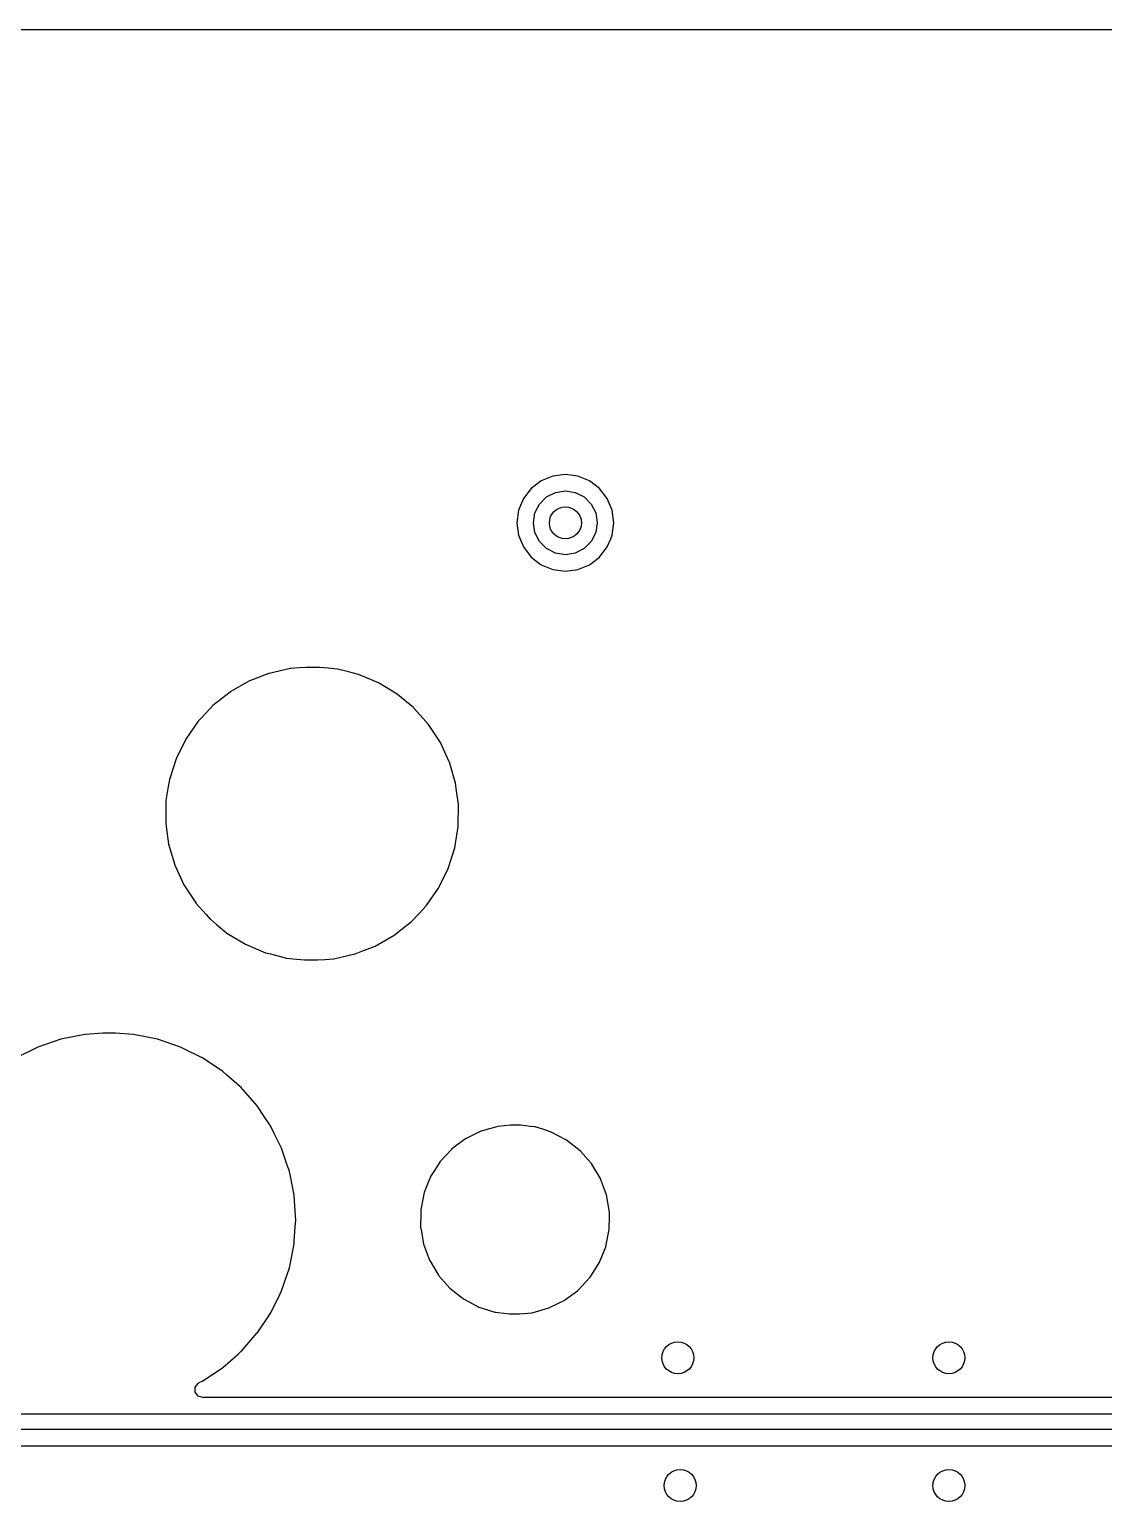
# Model space of a CAD drawing. Extents: x 0.6 to 14.8, y -5.2 to -0.6.
# Drawn here: x 1.271 to 1.801, y -1.319 to -0.594 of the extents above; entities that cross this region are included whole.
import ezdxf

# ---------------------------------------------------------------- set-up
doc = ezdxf.new("R2010")
doc.units = 0
doc.header["$MEASUREMENT"] = 0
doc.layers.add('BLACK', color=7, linetype='CONTINUOUS')

msp = doc.modelspace()

# ---------------------------------------------------------------- linework, layer by layer
at = {"layer": 'BLACK', "linetype": 'CONTINUOUS'}
for p, q in [((1.13901, -0.593524), (2.79455, -0.593524)), ((1.52351, -0.815963), (1.51857, -0.819753)), ((1.52926, -0.813581), (1.52351, -0.815963)), ((1.53543, -0.812768), (1.52926, -0.813581)), ((1.5416, -0.813581), (1.53543, -0.812768)), ((1.54736, -0.815963), (1.5416, -0.813581)), ((1.55229, -0.819753), (1.54736, -0.815963)), ((1.51478, -0.824691), (1.5124, -0.830442)), ((1.51857, -0.819753), (1.51478, -0.824691)), ((1.52269, -0.827358), (1.52618, -0.823874)), ((1.52618, -0.823874), (1.53057, -0.821637)), ((1.53057, -0.821637), (1.53543, -0.820866)), ((1.53543, -0.820866), (1.5403, -0.821637)), ((1.5403, -0.821637), (1.54469, -0.823874)), ((1.54469, -0.823874), (1.54817, -0.827358)), ((1.55608, -0.824691), (1.55229, -0.819753)), ((1.55847, -0.830442), (1.55608, -0.824691)), ((1.5124, -0.830442), (1.51159, -0.836614)), ((1.51969, -0.836614), (1.52046, -0.831748)), ((1.52046, -0.831748), (1.52269, -0.827358)), ((1.54817, -0.827358), (1.55041, -0.831748)), ((1.55041, -0.831748), (1.55118, -0.836614)), ((1.55928, -0.836614), (1.55847, -0.830442)), ((1.51159, -0.836614), (1.5124, -0.842786)), ((1.52046, -0.841481), (1.51969, -0.836614)), ((1.55118, -0.836614), (1.55041, -0.841481)), ((1.55847, -0.842786), (1.55928, -0.836614)), ((1.5124, -0.842786), (1.51478, -0.848537)), ((1.51478, -0.848537), (1.51857, -0.853476)), ((1.52269, -0.845871), (1.52046, -0.841481)), ((1.52618, -0.849355), (1.52269, -0.845871)), ((1.54817, -0.845871), (1.54469, -0.849355)), ((1.55041, -0.841481), (1.54817, -0.845871)), ((1.55229, -0.853476), (1.55608, -0.848537)), ((1.55608, -0.848537), (1.55777, -0.844469)), ((1.55777, -0.844469), (1.55847, -0.842786)), ((1.51857, -0.853476), (1.52351, -0.857265)), ((1.53057, -0.851591), (1.52618, -0.849355)), ((1.53543, -0.852362), (1.53057, -0.851591)), ((1.5403, -0.851591), (1.53543, -0.852362)), ((1.54469, -0.849355), (1.5403, -0.851591)), ((1.54736, -0.857265), (1.55229, -0.853476)), ((1.52351, -0.857265), (1.52926, -0.859647)), ((1.52926, -0.859647), (1.53543, -0.86046)), ((1.53543, -0.86046), (1.5416, -0.859647)), ((1.5416, -0.859647), (1.54736, -0.857265)), ((1.38802, -0.911387), (1.37952, -0.914692)), ((1.38937, -0.910863), (1.38802, -0.911387)), ((1.3895, -0.91081), (1.38937, -0.910863)), ((1.38937, -0.910863), (1.38937, -0.910863)), ((1.39995, -0.908446), (1.3895, -0.91081)), ((1.40009, -0.908436), (1.39995, -0.908446)), ((1.40434, -0.90812), (1.40009, -0.908435)), ((1.40009, -0.908435), (1.40009, -0.908436)), ((1.40791, -0.907854), (1.40434, -0.90812)), ((1.41428, -0.907854), (1.40791, -0.907854)), ((1.41862, -0.908291), (1.41428, -0.907854)), ((1.42304, -0.908736), (1.41862, -0.908291)), ((1.42318, -0.90875), (1.42304, -0.908736)), ((1.42304, -0.908736), (1.42304, -0.908736)), ((1.42858, -0.910122), (1.42318, -0.90875)), ((1.4311, -0.910761), (1.42858, -0.910122)), ((1.43356, -0.911387), (1.4311, -0.910761)), ((1.44344, -0.915529), (1.43356, -0.911387)), ((1.37022, -0.920008), (1.36181, -0.926639)), ((1.37034, -0.919936), (1.37022, -0.920008)), ((1.37171, -0.919157), (1.37034, -0.919936)), ((1.37952, -0.914692), (1.37171, -0.919157)), ((1.4526, -0.921086), (1.44344, -0.915529)), ((1.45271, -0.921179), (1.4526, -0.921086)), ((1.46072, -0.927843), (1.45271, -0.921179)), ((1.36048, -0.928043), (1.35613, -0.932667)), ((1.36181, -0.926639), (1.36048, -0.928043)), ((1.46083, -0.927935), (1.46072, -0.927843)), ((1.46093, -0.928043), (1.46083, -0.927935)), ((1.46674, -0.93456), (1.46093, -0.928043)), ((1.46093, -0.928043), (1.46093, -0.928043)), ((1.35447, -0.934441), (1.34836, -0.943242)), ((1.35613, -0.932667), (1.35447, -0.934441)), ((1.46796, -0.935927), (1.46674, -0.93456)), ((1.47384, -0.944885), (1.46796, -0.935927)), ((1.34836, -0.943242), (1.34362, -0.952849)), ((1.47606, -0.949715), (1.47384, -0.944885)), ((1.47826, -0.954481), (1.47606, -0.949715)), ((1.34362, -0.952849), (1.34036, -0.963051)), ((1.47832, -0.954612), (1.47826, -0.954481)), ((1.48132, -0.964896), (1.47832, -0.954612)), ((1.34036, -0.963051), (1.33962, -0.967569)), ((1.33962, -0.967569), (1.33866, -0.97348)), ((1.48185, -0.968772), (1.48132, -0.964896)), ((1.48274, -0.975366), (1.48185, -0.968772)), ((1.33864, -0.973623), (1.3385, -0.984333)), ((1.33866, -0.97348), (1.33864, -0.973623)), ((1.48263, -0.986008), (1.48276, -0.975654)), ((1.48276, -0.975509), (1.48274, -0.975366)), ((1.48276, -0.975654), (1.48276, -0.975509)), ((1.48276, -0.975654), (1.48276, -0.975654)), ((1.3385, -0.984333), (1.33852, -0.984476)), ((1.33852, -0.984476), (1.33875, -0.98622)), ((1.33852, -0.984476), (1.33852, -0.984476)), ((1.33875, -0.98622), (1.33994, -0.994947)), ((1.4809, -0.996792), (1.48262, -0.98622)), ((1.48262, -0.98622), (1.48263, -0.986008)), ((1.33994, -0.994947), (1.34294, -1.00523)), ((1.47764, -1.00699), (1.4809, -0.996792)), ((1.34294, -1.00523), (1.343, -1.00536)), ((1.343, -1.00536), (1.343, -1.00536)), ((1.343, -1.00536), (1.34415, -1.00785)), ((1.34415, -1.00785), (1.34742, -1.01496)), ((1.4729, -1.0166), (1.47764, -1.00699)), ((1.34742, -1.01496), (1.3533, -1.02392)), ((1.46679, -1.0254), (1.4729, -1.0166)), ((1.3533, -1.02392), (1.35339, -1.02402)), ((1.35339, -1.02402), (1.35339, -1.02402)), ((1.35339, -1.02402), (1.35844, -1.02968)), ((1.35844, -1.02968), (1.36043, -1.03191)), ((1.45945, -1.0332), (1.46332, -1.0291)), ((1.46332, -1.0291), (1.46669, -1.02551)), ((1.46669, -1.02551), (1.46679, -1.0254)), ((1.46669, -1.02551), (1.46669, -1.02551)), ((1.36043, -1.03191), (1.36054, -1.032)), ((1.36054, -1.032), (1.36054, -1.032)), ((1.36054, -1.032), (1.36362, -1.03456)), ((1.36362, -1.03456), (1.36866, -1.03876)), ((1.45116, -1.03975), (1.45585, -1.03605)), ((1.45585, -1.03605), (1.45945, -1.0332)), ((1.36866, -1.03876), (1.37782, -1.04431)), ((1.37782, -1.04431), (1.3877, -1.04846)), ((1.44174, -1.04515), (1.45104, -1.03984)), ((1.45104, -1.03984), (1.45116, -1.03975)), ((1.3877, -1.04846), (1.38784, -1.04849)), ((1.38784, -1.04849), (1.38784, -1.04849)), ((1.38784, -1.04849), (1.3901, -1.04906)), ((1.3901, -1.04906), (1.39808, -1.05109)), ((1.39808, -1.05109), (1.39822, -1.05111)), ((1.39822, -1.05111), (1.39822, -1.05111)), ((1.39822, -1.05111), (1.40121, -1.05141)), ((1.40121, -1.05141), (1.40698, -1.05199)), ((1.41335, -1.05199), (1.41692, -1.05172)), ((1.41692, -1.05172), (1.42117, -1.05141)), ((1.42117, -1.05141), (1.42131, -1.0514)), ((1.42117, -1.05141), (1.42117, -1.05141)), ((1.42131, -1.0514), (1.43176, -1.04903)), ((1.43176, -1.04903), (1.43189, -1.04898)), ((1.43189, -1.04898), (1.43508, -1.04774)), ((1.43508, -1.04774), (1.44174, -1.04515)), ((1.40698, -1.05199), (1.41335, -1.05199)), ((1.27544, -1.09497), (1.27445, -1.09546)), ((1.28683, -1.09111), (1.27544, -1.09497)), ((1.29863, -1.08876), (1.28683, -1.09111)), ((1.29876, -1.08875), (1.29863, -1.08876)), ((1.30756, -1.08817), (1.29876, -1.08875)), ((1.29876, -1.08875), (1.29876, -1.08875)), ((1.30763, -1.08817), (1.30756, -1.08817)), ((1.30756, -1.08817), (1.30756, -1.08817)), ((1.31363, -1.08817), (1.30763, -1.08817)), ((1.3137, -1.08817), (1.31363, -1.08817)), ((1.3225, -1.08875), (1.3137, -1.08817)), ((1.3137, -1.08817), (1.3137, -1.08817)), ((1.32263, -1.08876), (1.3225, -1.08875)), ((1.3225, -1.08875), (1.3225, -1.08875)), ((1.33443, -1.09111), (1.32263, -1.08876)), ((1.34582, -1.09497), (1.33443, -1.09111)), ((1.34681, -1.09546), (1.34582, -1.09497)), ((1.27445, -1.09546), (1.26477, -1.10023)), ((1.35649, -1.10023), (1.34681, -1.09546)), ((1.3566, -1.10029), (1.35649, -1.10023)), ((1.35649, -1.10023), (1.35649, -1.10023)), ((1.3666, -1.10697), (1.3566, -1.10029)), ((1.36865, -1.10877), (1.3666, -1.10697)), ((1.37465, -1.11403), (1.36865, -1.10877)), ((1.37565, -1.1149), (1.37465, -1.11403)), ((1.38358, -1.12395), (1.37565, -1.1149)), ((1.38709, -1.1292), (1.38358, -1.12395)), ((1.38976, -1.1332), (1.38709, -1.1292)), ((1.39026, -1.13395), (1.38976, -1.1332)), ((1.39032, -1.13406), (1.39026, -1.13395)), ((1.39201, -1.1375), (1.39032, -1.13406)), ((1.39032, -1.13406), (1.39032, -1.13406)), ((1.39558, -1.14473), (1.39201, -1.1375)), ((1.49185, -1.13736), (1.48624, -1.14012)), ((1.49374, -1.13643), (1.49185, -1.13736)), ((1.4939, -1.13635), (1.49374, -1.13643)), ((1.49374, -1.13643), (1.49374, -1.13643)), ((1.50212, -1.13403), (1.4939, -1.13635)), ((1.50846, -1.13345), (1.50212, -1.13403)), ((1.5134, -1.13345), (1.50846, -1.13345)), ((1.51832, -1.13403), (1.5134, -1.13345)), ((1.52016, -1.13424), (1.51832, -1.13403)), ((1.52033, -1.13427), (1.52016, -1.13424)), ((1.52016, -1.13424), (1.52016, -1.13424)), ((1.52051, -1.13432), (1.52033, -1.13427)), ((1.52525, -1.13579), (1.52051, -1.13432)), ((1.52051, -1.13432), (1.52051, -1.13432)), ((1.52849, -1.1368), (1.52525, -1.13579)), ((1.53605, -1.14078), (1.52849, -1.1368)), ((1.39826, -1.15264), (1.39558, -1.14473)), ((1.47928, -1.14537), (1.47398, -1.15109)), ((1.4794, -1.14523), (1.47928, -1.14537)), ((1.47928, -1.14537), (1.47928, -1.14537)), ((1.48004, -1.14476), (1.4794, -1.14523)), ((1.48258, -1.14286), (1.48004, -1.14476)), ((1.48624, -1.14012), (1.48258, -1.14286)), ((1.54276, -1.14606), (1.53605, -1.14078)), ((1.54288, -1.1462), (1.54276, -1.14606)), ((1.39918, -1.15533), (1.39826, -1.15264)), ((1.4735, -1.15166), (1.47061, -1.15625)), ((1.4736, -1.15151), (1.4735, -1.15166)), ((1.4735, -1.15166), (1.4735, -1.15166)), ((1.47398, -1.15109), (1.4736, -1.15151)), ((1.54795, -1.15199), (1.54288, -1.1462)), ((1.54288, -1.1462), (1.54288, -1.1462)), ((1.54839, -1.15249), (1.54795, -1.15199)), ((1.54848, -1.15264), (1.54839, -1.15249)), ((1.55267, -1.15967), (1.54848, -1.15264)), ((1.54848, -1.15264), (1.54848, -1.15264)), ((1.39945, -1.15612), (1.39918, -1.15533)), ((1.39947, -1.15625), (1.39945, -1.15612)), ((1.39993, -1.15858), (1.39947, -1.15625)), ((1.39947, -1.15625), (1.39947, -1.15625)), ((1.40179, -1.16792), (1.39993, -1.15858)), ((1.46898, -1.1589), (1.46816, -1.16094)), ((1.46904, -1.15873), (1.46898, -1.1589)), ((1.46898, -1.1589), (1.46898, -1.1589)), ((1.47061, -1.15625), (1.46904, -1.15873)), ((1.55276, -1.15983), (1.55267, -1.15967)), ((1.55267, -1.15967), (1.55267, -1.15967)), ((1.55571, -1.16784), (1.55276, -1.15983)), ((1.46588, -1.16666), (1.46421, -1.17504)), ((1.46816, -1.16094), (1.46588, -1.16666)), ((1.55716, -1.17626), (1.55571, -1.16784)), ((1.4018, -1.16805), (1.40179, -1.16792)), ((1.40247, -1.17828), (1.4018, -1.16805)), ((1.4018, -1.16805), (1.4018, -1.16805)), ((1.46421, -1.17504), (1.46419, -1.17683)), ((1.40234, -1.18358), (1.40257, -1.18005)), ((1.40258, -1.17992), (1.40247, -1.17828)), ((1.40257, -1.18005), (1.40258, -1.17992)), ((1.40257, -1.18005), (1.40257, -1.18005)), ((1.46419, -1.17683), (1.4641, -1.18334)), ((1.55707, -1.18358), (1.55712, -1.17972)), ((1.55712, -1.17972), (1.55716, -1.17644)), ((1.55716, -1.17644), (1.55716, -1.17626)), ((1.55716, -1.17644), (1.55716, -1.17644)), ((1.40188, -1.19063), (1.40234, -1.18358)), ((1.4641, -1.18334), (1.4641, -1.18358)), ((1.4641, -1.18358), (1.46413, -1.18376)), ((1.46413, -1.18376), (1.46447, -1.18577)), ((1.46413, -1.18376), (1.46413, -1.18376)), ((1.46447, -1.18577), (1.46554, -1.192)), ((1.55538, -1.19318), (1.55705, -1.1848)), ((1.55705, -1.1848), (1.55707, -1.18358)), ((1.39945, -1.20372), (1.40179, -1.19192)), ((1.40179, -1.19192), (1.40188, -1.19063)), ((1.46554, -1.192), (1.4685, -1.20002)), ((1.55228, -1.20095), (1.55532, -1.19334)), ((1.55532, -1.19334), (1.55538, -1.19318)), ((1.55532, -1.19334), (1.55532, -1.19334)), ((1.39558, -1.21511), (1.39945, -1.20372)), ((1.4685, -1.20002), (1.46859, -1.20017)), ((1.46859, -1.20017), (1.46859, -1.20017)), ((1.46859, -1.20017), (1.47191, -1.20574)), ((1.54828, -1.20736), (1.55212, -1.20126)), ((1.55212, -1.20126), (1.55222, -1.20111)), ((1.55212, -1.20126), (1.55212, -1.20126)), ((1.55222, -1.20111), (1.55228, -1.20095)), ((1.47191, -1.20574), (1.47287, -1.20736)), ((1.47287, -1.20736), (1.47299, -1.20749)), ((1.47299, -1.20749), (1.47299, -1.20749)), ((1.47299, -1.20749), (1.47585, -1.21076)), ((1.47585, -1.21076), (1.4785, -1.21378)), ((1.54372, -1.2126), (1.54754, -1.20847)), ((1.54754, -1.20847), (1.54766, -1.20834)), ((1.54754, -1.20847), (1.54754, -1.20847)), ((1.54766, -1.20834), (1.54828, -1.20736)), ((1.39033, -1.22575), (1.39418, -1.21794)), ((1.39418, -1.21794), (1.39558, -1.21511)), ((1.4785, -1.21378), (1.48521, -1.21907)), ((1.53502, -1.21972), (1.54135, -1.21499)), ((1.54135, -1.21499), (1.54172, -1.21471)), ((1.54172, -1.21471), (1.54186, -1.21461)), ((1.54172, -1.21471), (1.54172, -1.21471)), ((1.54186, -1.21461), (1.54372, -1.2126)), ((1.39026, -1.2259), (1.39033, -1.22575)), ((1.48521, -1.21907), (1.49277, -1.22304)), ((1.49277, -1.22304), (1.49438, -1.22355)), ((1.49438, -1.22355), (1.50075, -1.22552)), ((1.50075, -1.22552), (1.50075, -1.22552)), ((1.50075, -1.22552), (1.50093, -1.22558)), ((1.50093, -1.22558), (1.5011, -1.2256)), ((1.5011, -1.2256), (1.5011, -1.2256)), ((1.5011, -1.2256), (1.5024, -1.22575)), ((1.5024, -1.22575), (1.50786, -1.2264)), ((1.5128, -1.2264), (1.51914, -1.22582)), ((1.51914, -1.22582), (1.52736, -1.2235)), ((1.52736, -1.2235), (1.52799, -1.22318)), ((1.52799, -1.22318), (1.53486, -1.2198)), ((1.53486, -1.2198), (1.53502, -1.21972)), ((1.53486, -1.2198), (1.53486, -1.2198)), ((1.38358, -1.2359), (1.39026, -1.2259)), ((1.50786, -1.2264), (1.5128, -1.2264)), ((1.3775, -1.24282), (1.38349, -1.23599)), ((1.38349, -1.23599), (1.38358, -1.2359)), ((1.38349, -1.23599), (1.38349, -1.23599)), ((1.3666, -1.25287), (1.37421, -1.2462)), ((1.37421, -1.2462), (1.37555, -1.24502)), ((1.37555, -1.24502), (1.37565, -1.24494)), ((1.37555, -1.24502), (1.37555, -1.24502)), ((1.37565, -1.24494), (1.3775, -1.24282)), ((1.3566, -1.25955), (1.3666, -1.25287)), ((1.3531, -1.26259), (1.35451, -1.26065)), ((1.35451, -1.26065), (1.35508, -1.2603)), ((1.35508, -1.2603), (1.35649, -1.25961)), ((1.35649, -1.25961), (1.3566, -1.25955)), ((1.35649, -1.25961), (1.35649, -1.25961)), ((1.3531, -1.265), (1.3531, -1.26259)), ((1.35451, -1.26695), (1.3531, -1.265)), ((1.3568, -1.2677), (1.35451, -1.26695)), ((1.87696, -1.2677), (1.3568, -1.2677)), ((1.01147, -1.27559), (1.88448, -1.27559)), ((1.88448, -1.28346), (1.00984, -1.28346)), ((1.01092, -1.29136), (1.87696, -1.29136))]:
    msp.add_line(p, q, dxfattribs=at)
at = {"layer": 'BLACK'}
for centre in [(1.53543, -0.836614), (1.59085, -1.24803), (1.72441, -1.24803), (1.59201, -1.31102), (1.72441, -1.31102)]:
    msp.add_circle(centre, 0.007874, dxfattribs=at)

doc.saveas('drawing.dxf')
